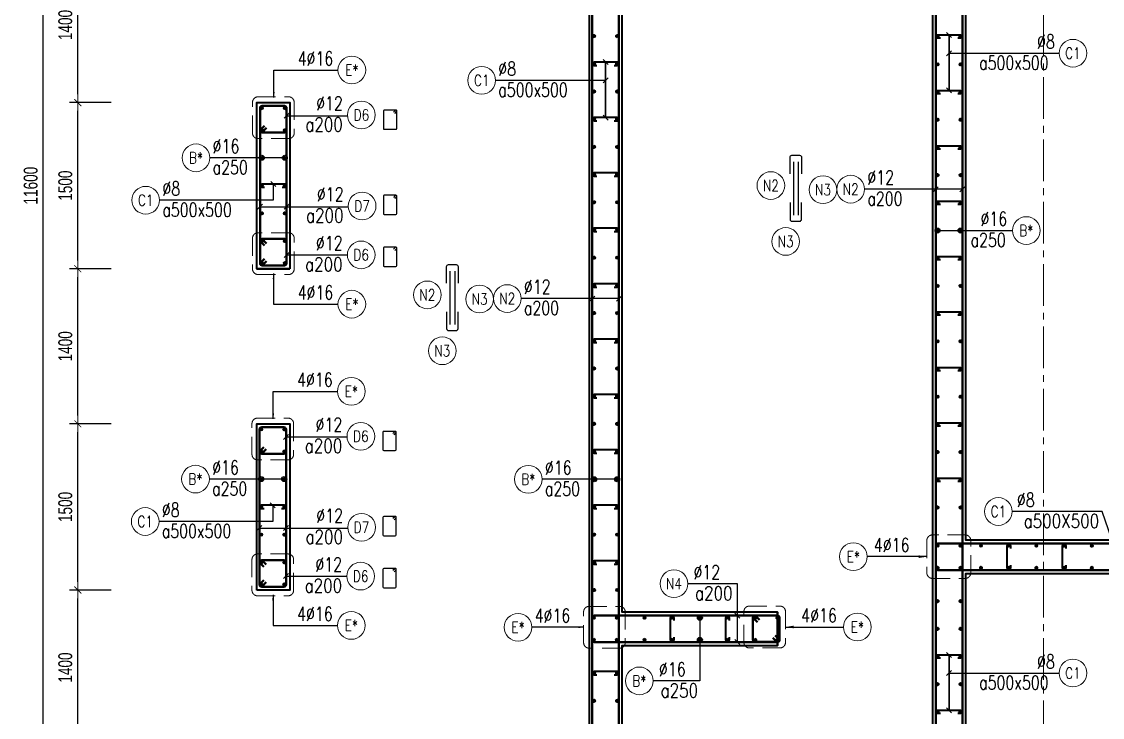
# Model space of a CAD drawing. Header units: millimetres. Extents: x 738475 to 1279438, y -34239 to 156422.
# Drawn here: x 1168451 to 1178206, y 98999 to 105279 of the extents above; entities that cross this region are included whole.
import ezdxf
from ezdxf.enums import TextEntityAlignment as Align

# ---------------------------------------------------------------- set-up
doc = ezdxf.new("R2010")
doc.units = ezdxf.units.MM
doc.header["$MEASUREMENT"] = 0
for name, pattern in [('HIDDEN', [9.525, 6.35, -3.175]), ('HIDDEN2', [4.7625, 3.175, -1.5875]), ('OF_Grid_1$0$CENTER2', [1.125, 0.75, -0.125, 0.125, -0.125])]:
    doc.linetypes.add(name, pattern=pattern)
doc.layers.get('0').update_dxf_attribs({"lineweight": 20})
doc.layers.get('Defpoints').update_dxf_attribs({"color": 151, "lineweight": 9})
doc.layers.add('Hidden', color=9, linetype='HIDDEN')
doc.layers.add('Ligature', color=1, linetype='Continuous')
for name, color, linetype, lineweight in [('KC-LEADER', 153, 'Continuous', 18), ('KC-THEP', 6, 'Continuous', 40), ('NDC_S_DIM', 1, 'Continuous', 15), ('NDC_S_HIDDEN', 8, 'HIDDEN2', 13), ('NDC_S_LEADER', 1, 'Continuous', 15), ('NDC_S_REBAR', 4, 'Continuous', 35), ('NDC_S_STIRRUP', 4, 'Continuous', 40), ('NDC_S_VN TEXT', 7, 'Continuous', 20), ('NDC_S_WALL', 6, 'Continuous', 35), ('OF_Core wall_1.2(B1-19F)$0$NDC_S_WALL', 6, 'Continuous', 35), ('OF_Grid_1$0$NDC_S_AXIS', 5, 'OF_Grid_1$0$CENTER2', 13)]:
    doc.layers.add(name, color=color, linetype=linetype, lineweight=lineweight)
doc.styles.add('NDC_ARIAL', font='arial.ttf', dxfattribs={"width": 0.85})
doc.styles.add('NDC_DIM', font='', dxfattribs={"width": 0.75})
doc.styles.add('NDC_EN TXT', font='romans.shx', dxfattribs={"width": 0.8})
doc.styles.get('NDC_DIM').set_extended_font_data('Dotum')
doc.dimstyles.new('NDC_1-50', dxfattribs={"dimscale": 50, "dimtxt": 2.5, "dimasz": 1, "dimexe": 1.5, "dimexo": 0, "dimgap": 0.8, "dimtad": 1, "dimdec": 0, "dimdsep": 46, "dimtxsty": 'NDC_ARIAL', "dimblk": 'DIMMARK', "dimcen": 49999.938995, "dimdle": 1.5, "dimclrd": 1, "dimclre": 1, "dimclrt": 3, "dimadec": 0, "dimazin": 0, "dimtfac": 1, "dimtdec": 0, "dimtix": 1, "dimtmove": 2, "dimatfit": 3, "dimfxl": 1, "dimarcsym": 0})
doc.dimstyles.new('NDC_dim_30', dxfattribs={"dimscale": 30, "dimtxt": 2.5, "dimasz": 1.5, "dimexe": 1.5, "dimexo": 2.5, "dimgap": 1, "dimtad": 1, "dimdec": 0, "dimzin": 0, "dimdsep": 46, "dimtxsty": 'NDC_DIM', "dimblk": 'DIMMARK', "dimcen": 0.09, "dimdle": 1.2, "dimclrd": 1, "dimclre": 1, "dimclrt": 3, "dimadec": 0, "dimazin": 0, "dimtfac": 1, "dimtdec": 0, "dimtix": 1, "dimtofl": 0, "dimtmove": 0, "dimatfit": 3, "dimfxl": 6, "dimfxlon": 1, "dimtolj": 1, "dimtzin": 0, "dimarcsym": 0})
doc.dimstyles.new('NDC_dim_50', dxfattribs={"dimscale": 50, "dimtxt": 2.5, "dimasz": 1.5, "dimexe": 1.5, "dimexo": 2.5, "dimgap": 1, "dimtad": 1, "dimdec": 0, "dimzin": 0, "dimdsep": 46, "dimtxsty": 'NDC_DIM', "dimblk": 'DIMMARK', "dimcen": 0.09, "dimdle": 1.2, "dimclrd": 1, "dimclre": 1, "dimclrt": 3, "dimadec": 0, "dimazin": 0, "dimtfac": 1, "dimtdec": 0, "dimtix": 1, "dimtofl": 0, "dimtmove": 0, "dimatfit": 3, "dimfxl": 6, "dimfxlon": 1, "dimtolj": 1, "dimtzin": 0, "dimarcsym": 0})

# ---------------------------------------------------------------- blocks, each defined once
blk = doc.blocks.new('THEP')
at = {"layer": 'KC-LEADER', "color": 6}
blk.add_circle((0, 0), 14, dxfattribs=at)
at = {"layer": 'KC-THEP'}
for p, q in [((-14, 0), (14, 0)), ((9.9, 9.9), (-9.9, -9.9)), ((-9.9, 9.9), (9.9, -9.9)), ((0, 14), (0, -14))]:
    blk.add_line(p, q, dxfattribs=at)
blk = doc.blocks.new('DIMMARK')
at = {"layer": 'NDC_S_DIM', "color": 1}
blk.add_line((-1.5, 0), (1, 0), dxfattribs=at)
at = {"layer": 'NDC_S_DIM', "color": 2, "const_width": 0.1}
blk.add_lwpolyline([(-0.42, -0.42), (0.42, 0.42)], dxfattribs=at)
blk = doc.blocks.new('*U9')
blk.add_circle((2.5, 0), 2.5)
at = {"layer": 'NDC_S_VN TEXT', "color": 3, "style": 'NDC_EN TXT', "width": 0.75}
blk.add_attdef('DK2', text='', height=2.5, dxfattribs=at).set_placement((-0.85, 0.85), align=Align.RIGHT)
at = {"layer": 'NDC_S_VN TEXT', "color": 7, "style": 'NDC_EN TXT', "width": 0.8}
blk.add_attdef('SH3', text='', height=2, dxfattribs=at).set_placement((2.5, 0), align=Align.MIDDLE)
blk = doc.blocks.new('*U11')
blk.add_circle((-2.5, 0), 2.5)
at = {"layer": 'NDC_S_VN TEXT', "color": 3, "style": 'NDC_EN TXT', "width": 0.75}
for tag, p in [('DK1', (0.5, 0.85)), ('KC1', (0.5, -2.97))]:
    blk.add_attdef(tag, p, '', height=2.5, dxfattribs=at)
at = {"layer": 'NDC_S_VN TEXT', "color": 7, "style": 'NDC_EN TXT', "width": 0.8}
blk.add_attdef('SH2', text='', height=2, dxfattribs=at).set_placement((-2.5, 0), align=Align.MIDDLE)
blk = doc.blocks.new('*U12')
blk.add_circle((-2.5, 0), 2.5)
at = {"layer": 'NDC_S_VN TEXT', "color": 3, "style": 'NDC_EN TXT', "width": 0.75}
for tag, p in [('DK1', (0.5, 0.85)), ('KC1', (0.5, -2.97))]:
    blk.add_attdef(tag, p, '', height=2.5, dxfattribs=at)
at = {"layer": 'NDC_S_VN TEXT', "color": 7, "style": 'NDC_EN TXT', "width": 0.8}
blk.add_attdef('SH2', text='', height=2, dxfattribs=at).set_placement((-2.5, 0), align=Align.MIDDLE)
blk = doc.blocks.new('*U10')
blk.add_circle((2.5, 0), 2.5)
at = {"layer": 'NDC_S_VN TEXT', "color": 3, "style": 'NDC_EN TXT'}
for tag, width, p in [('DK2', 0.75, (-0.85, 0.85)), ('KC2', 0.8, (-0.85, -2.97))]:
    blk.add_attdef(tag, text='', height=2.5, dxfattribs=dict(at, width=width)).set_placement(p, align=Align.RIGHT)
at = {"layer": 'NDC_S_VN TEXT', "color": 7, "style": 'NDC_EN TXT', "width": 0.8}
blk.add_attdef('SH3', text='', height=2, dxfattribs=at).set_placement((2.5, 0), align=Align.MIDDLE)
blk = doc.blocks.new('A$C7BC65A55')
at = {"layer": 'Ligature'}
for p, q in [((-15.2, 372, 0), (-15.2, 38.5, 0)), ((15.2, 372, 0), (15.2, 38.5, 0))]:
    blk.add_line(p, q, dxfattribs=at)
for points in [[(-36.2, 296.5), (-36.2, 400.9, -0.414214), (-24, 413.1), (24, 413.1, -0.414214), (36.2, 400.9), (36.2, 296.5)], [(-36.2, 116.5), (-36.2, 12.2, 0.414214), (-24, 0), (24, 0, 0.414214), (36.2, 12.2), (36.2, 116.5)]]:
    blk.add_lwpolyline(points, format="xyb", dxfattribs=at)
blk = doc.blocks.new('*U574')
at = {"layer": 'KC-THEP', "rotation": 9.668564436380946}
blk.add_blockref('THEP', (0, 100.3), dxfattribs=at)
at = {"layer": 'KC-THEP', "xscale": -1, "rotation": 170.331435563619}
blk.add_blockref('THEP', (0, -100.3), dxfattribs=at)
blk = doc.blocks.new('*U573')
at = {"layer": 'NDC_S_HIDDEN', "color": 0, "linetype": 'ByBlock', "lineweight": -2, "transparency": 16777216}
for p in [(0, 0), (250, 0), (500, 0), (750, 0), (1000, 0), (1250, 0)]:
    blk.add_blockref('*U574', p, dxfattribs=at)
blk = doc.blocks.new('*U13')
blk.add_circle((-2.5, 0), 2.5)
at = {"layer": 'NDC_S_VN TEXT', "color": 3, "style": 'NDC_EN TXT', "width": 0.75}
blk.add_attdef('DK1', (0.5, 0.85), '', height=2.5, dxfattribs=at)
at = {"layer": 'NDC_S_VN TEXT', "color": 7, "style": 'NDC_EN TXT', "width": 0.8}
blk.add_attdef('SH2', text='', height=2, dxfattribs=at).set_placement((-2.5, 0), align=Align.MIDDLE)
blk = doc.blocks.new('*D602')
at = {"layer": 'Defpoints', "color": 0, "ltscale": 200, "transparency": 16777216}
for p in [(1168645.6, 109598.4), (1170686.7, 109598.4), (1170686.8, 97998.6)]:
    blk.add_point(p, dxfattribs=at)
at = {"layer": 'NDC_S_DIM', "color": 1, "lineweight": -2, "ltscale": 200, "transparency": 16777216}
for p, q in [((1168945.6, 109598.4), (1168570.6, 109598.4)), ((1168645.6, 98073.6), (1168645.6, 109523.4)), ((1168945.6, 97998.6), (1168570.6, 97998.6))]:
    blk.add_line(p, q, dxfattribs=at)
at = {"layer": 'NDC_S_DIM', "color": 1, "lineweight": -2, "ltscale": 200, "transparency": 16777216, "xscale": 75, "yscale": 75, "zscale": 75}
for p, rotation in [((1168645.6, 109598.4), 90), ((1168645.6, 97998.6), 270)]:
    blk.add_blockref('DIMMARK', p, dxfattribs=dict(at, rotation=rotation))
at = {"layer": 'NDC_S_DIM', "color": 3, "ltscale": 200, "transparency": 16777216, "insert": (1168533, 103798.5), "char_height": 125, "attachment_point": 5, "rotation": 90, "style": 'NDC_DIM'}
blk.add_mtext('\\A1;11600', dxfattribs=at)
blk = doc.blocks.new('*D584')
at = {"layer": 'Defpoints', "color": 0, "ltscale": 200, "transparency": 16777216}
for p in [(1168958.2, 100148.4), (1170628.9, 100148.4), (1170872.8, 98748.4)]:
    blk.add_point(p, dxfattribs=at)
at = {"layer": 'NDC_S_DIM', "color": 1, "lineweight": -2, "ltscale": 200, "transparency": 16777216}
for p, q in [((1169258.2, 100148.4), (1168883.2, 100148.4)), ((1168958.2, 98823.4), (1168958.2, 100073.4)), ((1169258.2, 98748.4), (1168883.2, 98748.4))]:
    blk.add_line(p, q, dxfattribs=at)
at = {"layer": 'NDC_S_DIM', "color": 1, "lineweight": -2, "ltscale": 200, "transparency": 16777216, "xscale": 75, "yscale": 75, "zscale": 75}
for p, rotation in [((1168958.2, 100148.4), 90), ((1168958.2, 98748.4), 270)]:
    blk.add_blockref('DIMMARK', p, dxfattribs=dict(at, rotation=rotation))
at = {"layer": 'NDC_S_DIM', "color": 3, "ltscale": 200, "transparency": 16777216, "insert": (1168845.6, 99448.4), "char_height": 125, "attachment_point": 5, "rotation": 90, "style": 'NDC_DIM'}
blk.add_mtext('\\A1;1400', dxfattribs=at)
blk = doc.blocks.new('*D585')
at = {"layer": 'Defpoints', "color": 0, "ltscale": 200, "transparency": 16777216}
for p in [(1168958.2, 101648.4), (1170722.8, 101648.4), (1170628.9, 100148.4)]:
    blk.add_point(p, dxfattribs=at)
at = {"layer": 'NDC_S_DIM', "color": 1, "lineweight": -2, "ltscale": 200, "transparency": 16777216}
for p, q in [((1169258.2, 101648.4), (1168883.2, 101648.4)), ((1168958.2, 100223.4), (1168958.2, 101573.4)), ((1169258.2, 100148.4), (1168883.2, 100148.4))]:
    blk.add_line(p, q, dxfattribs=at)
at = {"layer": 'NDC_S_DIM', "color": 1, "lineweight": -2, "ltscale": 200, "transparency": 16777216, "xscale": 75, "yscale": 75, "zscale": 75}
for p, rotation in [((1168958.2, 101648.4), 90), ((1168958.2, 100148.4), 270)]:
    blk.add_blockref('DIMMARK', p, dxfattribs=dict(at, rotation=rotation))
at = {"layer": 'NDC_S_DIM', "color": 3, "ltscale": 200, "transparency": 16777216, "insert": (1168845.6, 100898.4), "char_height": 125, "attachment_point": 5, "rotation": 90, "style": 'NDC_DIM'}
blk.add_mtext('\\A1;1500', dxfattribs=at)
blk = doc.blocks.new('*D586')
at = {"layer": 'Defpoints', "color": 0, "ltscale": 200, "transparency": 16777216}
for p in [(1168958.2, 103048.4), (1170722.8, 103048.4), (1170722.8, 101648.4)]:
    blk.add_point(p, dxfattribs=at)
at = {"layer": 'NDC_S_DIM', "color": 1, "lineweight": -2, "ltscale": 200, "transparency": 16777216}
for p, q in [((1169258.2, 103048.4), (1168883.2, 103048.4)), ((1168958.2, 101723.4), (1168958.2, 102973.4)), ((1169258.2, 101648.4), (1168883.2, 101648.4))]:
    blk.add_line(p, q, dxfattribs=at)
at = {"layer": 'NDC_S_DIM', "color": 1, "lineweight": -2, "ltscale": 200, "transparency": 16777216, "xscale": 75, "yscale": 75, "zscale": 75}
for p, rotation in [((1168958.2, 103048.4), 90), ((1168958.2, 101648.4), 270)]:
    blk.add_blockref('DIMMARK', p, dxfattribs=dict(at, rotation=rotation))
at = {"layer": 'NDC_S_DIM', "color": 3, "ltscale": 200, "transparency": 16777216, "insert": (1168845.6, 102348.4), "char_height": 125, "attachment_point": 5, "rotation": 90, "style": 'NDC_DIM'}
blk.add_mtext('\\A1;1400', dxfattribs=at)
blk = doc.blocks.new('*D587')
at = {"layer": 'Defpoints', "color": 0, "ltscale": 200, "transparency": 16777216}
for p in [(1168958.2, 104548.4), (1170722.8, 104548.4), (1170722.8, 103048.4)]:
    blk.add_point(p, dxfattribs=at)
at = {"layer": 'NDC_S_DIM', "color": 1, "lineweight": -2, "ltscale": 200, "transparency": 16777216}
for p, q in [((1169258.2, 104548.4), (1168883.2, 104548.4)), ((1168958.2, 103123.4), (1168958.2, 104473.4)), ((1169258.2, 103048.4), (1168883.2, 103048.4))]:
    blk.add_line(p, q, dxfattribs=at)
at = {"layer": 'NDC_S_DIM', "color": 1, "lineweight": -2, "ltscale": 200, "transparency": 16777216, "xscale": 75, "yscale": 75, "zscale": 75}
for p, rotation in [((1168958.2, 104548.4), 90), ((1168958.2, 103048.4), 270)]:
    blk.add_blockref('DIMMARK', p, dxfattribs=dict(at, rotation=rotation))
at = {"layer": 'NDC_S_DIM', "color": 3, "ltscale": 200, "transparency": 16777216, "insert": (1168845.6, 103798.4), "char_height": 125, "attachment_point": 5, "rotation": 90, "style": 'NDC_DIM'}
blk.add_mtext('\\A1;1500', dxfattribs=at)
blk = doc.blocks.new('*D588')
at = {"layer": 'Defpoints', "color": 0, "ltscale": 200, "transparency": 16777216}
for p in [(1168958.2, 105948.4), (1170722.8, 105948.4), (1170722.8, 104548.4)]:
    blk.add_point(p, dxfattribs=at)
at = {"layer": 'NDC_S_DIM', "color": 1, "lineweight": -2, "ltscale": 200, "transparency": 16777216}
for p, q in [((1169258.2, 105948.4), (1168883.2, 105948.4)), ((1168958.2, 104623.4), (1168958.2, 105873.4)), ((1169258.2, 104548.4), (1168883.2, 104548.4))]:
    blk.add_line(p, q, dxfattribs=at)
at = {"layer": 'NDC_S_DIM', "color": 1, "lineweight": -2, "ltscale": 200, "transparency": 16777216, "xscale": 75, "yscale": 75, "zscale": 75}
for p, rotation in [((1168958.2, 105948.4), 90), ((1168958.2, 104548.4), 270)]:
    blk.add_blockref('DIMMARK', p, dxfattribs=dict(at, rotation=rotation))
at = {"layer": 'NDC_S_DIM', "color": 3, "ltscale": 200, "transparency": 16777216, "insert": (1168845.6, 105248.4), "char_height": 125, "attachment_point": 5, "rotation": 90, "style": 'NDC_DIM'}
blk.add_mtext('\\A1;1400', dxfattribs=at)

msp = doc.modelspace()

# ---------------------------------------------------------------- linework, layer by layer
for centre in [(1175213.675, 103799.653), (1175684.644, 103761.493), (1175348.123, 103294.65), (1172113.675, 102812.716), (1172584.644, 102774.556), (1172248.123, 102307.713)]:
    msp.add_circle(centre, 125)
at = {"layer": 'Ligature'}
for points in [[(1171818.807, 104450.572), (1171834.773, 104466.538, 0.66817864), (1171829, 104480.476), (1171724.371, 104480.476, 0.41421356), (1171716.206, 104472.311), (1171716.206, 104315.203, 0.41421356), (1171724.371, 104307.039), (1171829, 104307.039, 0.41421356), (1171837.165, 104315.203), (1171837.165, 104472.311, 0.66817864), (1171823.226, 104478.084), (1171807.26, 104462.118)], [(1171818.779, 103681.423), (1171834.745, 103697.389, 0.66817864), (1171828.972, 103711.327), (1171724.343, 103711.327, 0.41421356), (1171716.178, 103703.162), (1171716.178, 103546.055, 0.41421356), (1171724.343, 103537.89), (1171828.972, 103537.89, 0.41421356), (1171837.136, 103546.055), (1171837.136, 103703.162, 0.66817864), (1171823.198, 103708.936), (1171807.232, 103692.97)], [(1171818.779, 103212.847), (1171834.745, 103228.813, 0.66817864), (1171828.972, 103242.751), (1171724.343, 103242.751, 0.41421356), (1171716.178, 103234.586), (1171716.178, 103077.479, 0.41421356), (1171724.343, 103069.314), (1171828.972, 103069.314, 0.41421356), (1171837.136, 103077.479), (1171837.136, 103234.586, 0.66817864), (1171823.198, 103240.36), (1171807.232, 103224.394)], [(1171813.948, 101550.572), (1171829.914, 101566.538, 0.66817864), (1171824.141, 101580.476), (1171719.512, 101580.476, 0.41421356), (1171711.347, 101572.311), (1171711.347, 101415.203, 0.41421356), (1171719.512, 101407.039), (1171824.141, 101407.039, 0.41421356), (1171832.306, 101415.203), (1171832.306, 101572.311, 0.66817864), (1171818.367, 101578.084), (1171802.401, 101562.119)], [(1171813.92, 100781.423), (1171829.886, 100797.389, 0.66817864), (1171824.113, 100811.327), (1171719.484, 100811.327, 0.41421356), (1171711.319, 100803.162), (1171711.319, 100646.055, 0.41421356), (1171719.484, 100637.89), (1171824.113, 100637.89, 0.41421356), (1171832.277, 100646.055), (1171832.277, 100803.162, 0.66817864), (1171818.339, 100808.936), (1171802.373, 100792.97)], [(1171813.92, 100312.847), (1171829.886, 100328.813, 0.66817864), (1171824.113, 100342.751), (1171719.484, 100342.751, 0.41421356), (1171711.319, 100334.586), (1171711.319, 100177.479, 0.41421356), (1171719.484, 100169.314), (1171824.113, 100169.314, 0.41421356), (1171832.277, 100177.479), (1171832.277, 100334.586, 0.66817864), (1171818.339, 100340.36), (1171802.373, 100324.394)]]:
    msp.add_lwpolyline(points, format="xyb", dxfattribs=at)
at = {"layer": 'NDC_S_HIDDEN', "ltscale": 50}
for points in [[(1170585.138, 104600.423), (1170860.981, 104600.423, -0.41421356), (1170910.981, 104550.423), (1170910.981, 104272.873, -0.41421356), (1170860.981, 104222.873), (1170585.138, 104222.873, -0.41421356), (1170535.138, 104272.873), (1170535.138, 104550.423, -0.41421356)], [(1170585.138, 102996.304), (1170860.981, 102996.304, 0.41421356), (1170910.981, 103046.304), (1170910.981, 103323.853, 0.41421356), (1170860.981, 103373.853), (1170585.138, 103373.853, 0.41421356), (1170535.138, 103323.853), (1170535.138, 103046.304, 0.41421356)], [(1170580.279, 101700.423), (1170856.122, 101700.423, -0.41421356), (1170906.122, 101650.423), (1170906.122, 101372.873, -0.41421356), (1170856.122, 101322.873), (1170580.279, 101322.873, -0.41421356), (1170530.279, 101372.873), (1170530.279, 101650.423, -0.41421356)], [(1176968.075, 100646.059), (1176671.96, 100646.059, 0.41421356), (1176621.96, 100596.059), (1176621.96, 100303.161, 0.41421356), (1176671.96, 100253.161), (1176968.075, 100253.161, 0.41421356), (1177018.075, 100303.161), (1177018.075, 100596.059, 0.41421356)], [(1170580.279, 100096.304), (1170856.122, 100096.304, 0.41421356), (1170906.122, 100146.304), (1170906.122, 100423.853, 0.41421356), (1170856.122, 100473.853), (1170580.279, 100473.853, 0.41421356), (1170530.279, 100423.853), (1170530.279, 100146.304, 0.41421356)], [(1173573.534, 100001.288), (1173849.377, 100001.288, -0.41421356), (1173899.377, 99951.288), (1173899.377, 99673.739, -0.41421356), (1173849.377, 99623.739), (1173573.534, 99623.739, -0.41421356), (1173523.534, 99673.739), (1173523.534, 99951.288, -0.41421356)], [(1175020.022, 100003.502), (1175295.865, 100003.502, -0.41421356), (1175345.865, 99953.502), (1175345.865, 99675.952, -0.41421356), (1175295.865, 99625.952), (1175020.022, 99625.952, -0.41421356), (1174970.022, 99675.952), (1174970.022, 99953.502, -0.41421356)]]:
    msp.add_lwpolyline(points, format="xyb", close=True, dxfattribs=at)
at = {"layer": 'NDC_S_REBAR'}
for points in [[(1176743.463, 105128.445), (1176718.463, 105128.445, -1), (1176718.463, 105158.445), (1176925.487, 105158.445, -1), (1176925.487, 105128.445), (1176900.487, 105128.445)], [(1173800.487, 104883.363), (1173825.487, 104883.363, 1), (1173825.487, 104913.363), (1173618.463, 104913.363, 1), (1173618.463, 104883.363), (1173643.463, 104883.363)], [(1176743.463, 104628.445), (1176718.463, 104628.445, -1), (1176718.463, 104658.445), (1176925.487, 104658.445, -1), (1176925.487, 104628.445), (1176900.487, 104628.445)], [(1173800.487, 104383.363), (1173825.487, 104383.363, 1), (1173825.487, 104413.363), (1173618.463, 104413.363, 1), (1173618.463, 104383.363), (1173643.463, 104383.363)], [(1176743.463, 104128.445), (1176718.463, 104128.445, -1), (1176718.463, 104158.445), (1176925.487, 104158.445, -1), (1176925.487, 104128.445), (1176900.487, 104128.445)], [(1173800.487, 103883.363), (1173825.487, 103883.363, 1), (1173825.487, 103913.363), (1173618.463, 103913.363, 1), (1173618.463, 103883.363), (1173643.463, 103883.363)], [(1170801.286, 103783.363), (1170826.286, 103783.363, 1), (1170826.286, 103813.363), (1170619.262, 103813.363, 1), (1170619.262, 103783.363), (1170644.262, 103783.363)], [(1176743.463, 103628.445), (1176718.463, 103628.445, -1), (1176718.463, 103658.445), (1176925.487, 103658.445, -1), (1176925.487, 103628.445), (1176900.487, 103628.445)], [(1173800.487, 103383.363), (1173825.487, 103383.363, 1), (1173825.487, 103413.363), (1173618.463, 103413.363, 1), (1173618.463, 103383.363), (1173643.463, 103383.363)], [(1176743.463, 103128.445), (1176718.463, 103128.445, -1), (1176718.463, 103158.445), (1176925.487, 103158.445, -1), (1176925.487, 103128.445), (1176900.487, 103128.445)], [(1173800.487, 102883.363), (1173825.487, 102883.363, 1), (1173825.487, 102913.363), (1173618.463, 102913.363, 1), (1173618.463, 102883.363), (1173643.463, 102883.363)], [(1176743.463, 102628.445), (1176718.463, 102628.445, -1), (1176718.463, 102658.445), (1176925.487, 102658.445, -1), (1176925.487, 102628.445), (1176900.487, 102628.445)], [(1173800.487, 102383.363), (1173825.487, 102383.363, 1), (1173825.487, 102413.363), (1173618.463, 102413.363, 1), (1173618.463, 102383.363), (1173643.463, 102383.363)], [(1176743.463, 102128.445), (1176718.463, 102128.445, -1), (1176718.463, 102158.445), (1176925.487, 102158.445, -1), (1176925.487, 102128.445), (1176900.487, 102128.445)], [(1173800.487, 101883.363), (1173825.487, 101883.363, 1), (1173825.487, 101913.363), (1173618.463, 101913.363, 1), (1173618.463, 101883.363), (1173643.463, 101883.363)], [(1176743.463, 101628.445), (1176718.463, 101628.445, -1), (1176718.463, 101658.445), (1176925.487, 101658.445, -1), (1176925.487, 101628.445), (1176900.487, 101628.445)], [(1173800.487, 101383.363), (1173825.487, 101383.363, 1), (1173825.487, 101413.363), (1173618.463, 101413.363, 1), (1173618.463, 101383.363), (1173643.463, 101383.363)], [(1176743.463, 101128.445), (1176718.463, 101128.445, -1), (1176718.463, 101158.445), (1176925.487, 101158.445, -1), (1176925.487, 101128.445), (1176900.487, 101128.445)], [(1170796.428, 100883.363), (1170821.428, 100883.363, 1), (1170821.428, 100913.363), (1170614.403, 100913.363, 1), (1170614.403, 100883.363), (1170639.403, 100883.363)], [(1173800.487, 100883.363), (1173825.487, 100883.363, 1), (1173825.487, 100913.363), (1173618.463, 100913.363, 1), (1173618.463, 100883.363), (1173643.463, 100883.363)], [(1177375.386, 100373.363), (1177375.386, 100348.363, -1), (1177345.386, 100348.363), (1177345.386, 100548.363, -1), (1177375.386, 100548.363), (1177375.386, 100523.363)], [(1177875.386, 100373.363), (1177875.386, 100348.363, -1), (1177845.386, 100348.363), (1177845.386, 100548.363, -1), (1177875.386, 100548.363), (1177875.386, 100523.363)], [(1173800.487, 100383.363), (1173825.487, 100383.363, 1), (1173825.487, 100413.363), (1173618.463, 100413.363, 1), (1173618.463, 100383.363), (1173643.463, 100383.363)], [(1174337.996, 99723.669), (1174337.996, 99698.669, -1), (1174307.996, 99698.669), (1174307.996, 99898.669, -1), (1174337.996, 99898.669), (1174337.996, 99873.669)], [(1174837.996, 99723.669), (1174837.996, 99698.669, -1), (1174807.996, 99698.669), (1174807.996, 99898.669, -1), (1174837.996, 99898.669), (1174837.996, 99873.669)], [(1176743.463, 99533.363), (1176718.463, 99533.363, -1), (1176718.463, 99563.363), (1176925.487, 99563.363, -1), (1176925.487, 99533.363), (1176900.487, 99533.363)], [(1173800.487, 99383.363), (1173825.487, 99383.363, 1), (1173825.487, 99413.363), (1173618.463, 99413.363, 1), (1173618.463, 99383.363), (1173643.463, 99383.363)], [(1176743.463, 99033.363), (1176718.463, 99033.363, -1), (1176718.463, 99063.363), (1176925.487, 99063.363, -1), (1176925.487, 99033.363), (1176900.487, 99033.363)]]:
    msp.add_lwpolyline(points, format="xyb", dxfattribs=at)
at = {"layer": 'NDC_S_STIRRUP'}
for points in [[(1173641.975, 97688.363), (1173601.975, 97648.363, 0.41421356), (1173621.975, 97628.363), (1173821.975, 97628.363, 0.41421356), (1173841.975, 97648.363), (1173841.975, 109948.363, 0.41421356), (1173821.975, 109968.363), (1173621.975, 109968.363, 0.41421356), (1173601.975, 109948.363), (1173601.975, 97648.363, 0.41421356), (1173621.975, 97628.363), (1173661.975, 97668.363)], [(1176901.975, 97688.363), (1176941.975, 97648.363, -0.41421356), (1176921.975, 97628.363), (1176721.975, 97628.363, -0.41421356), (1176701.975, 97648.363), (1176701.975, 109948.363, -0.41421356), (1176721.975, 109968.363), (1176921.975, 109968.363, -0.41421356), (1176941.975, 109948.363), (1176941.975, 97648.363, -0.41421356), (1176921.975, 97628.363), (1176881.975, 97668.363)], [(1170642.774, 103138.363), (1170602.774, 103098.363, 0.41421356), (1170622.774, 103078.363), (1170822.774, 103078.363, 0.41421356), (1170842.774, 103098.363), (1170842.774, 104498.363, 0.41421356), (1170822.774, 104518.363), (1170622.774, 104518.363, 0.41421356), (1170602.774, 104498.363), (1170602.774, 103098.363, 0.41421356), (1170622.774, 103078.363), (1170662.774, 103118.363)], [(1170642.774, 104338.9), (1170602.774, 104298.9, 0.41421356), (1170622.774, 104278.9), (1170822.774, 104278.9, 0.41421356), (1170842.774, 104298.9), (1170842.774, 104498.363, 0.41421356), (1170822.774, 104518.363), (1170622.774, 104518.363, 0.41421356), (1170602.774, 104498.363), (1170602.774, 104298.9, 0.41421356), (1170622.774, 104278.9), (1170662.774, 104318.9)], [(1170642.774, 103257.826), (1170602.774, 103297.826, -0.41421356), (1170622.774, 103317.826), (1170822.774, 103317.826, -0.41421356), (1170842.774, 103297.826), (1170842.774, 103098.363, -0.41421356), (1170822.774, 103078.363), (1170622.774, 103078.363, -0.41421356), (1170602.774, 103098.363), (1170602.774, 103297.826, -0.41421356), (1170622.774, 103317.826), (1170662.774, 103277.826)], [(1170637.915, 100238.363), (1170597.915, 100198.363, 0.41421356), (1170617.915, 100178.363), (1170817.915, 100178.363, 0.41421356), (1170837.915, 100198.363), (1170837.915, 101598.363, 0.41421356), (1170817.915, 101618.363), (1170617.915, 101618.363, 0.41421356), (1170597.915, 101598.363), (1170597.915, 100198.363, 0.41421356), (1170617.915, 100178.363), (1170657.915, 100218.363)], [(1170637.915, 101438.9), (1170597.915, 101398.9, 0.41421356), (1170617.915, 101378.9), (1170817.915, 101378.9, 0.41421356), (1170837.915, 101398.9), (1170837.915, 101598.363, 0.41421356), (1170817.915, 101618.363), (1170617.915, 101618.363, 0.41421356), (1170597.915, 101598.363), (1170597.915, 101398.9, 0.41421356), (1170617.915, 101378.9), (1170657.915, 101418.9)], [(1180182.774, 100368.363), (1180222.774, 100328.363, 0.41421356), (1180242.774, 100348.363), (1180242.774, 100548.363, 0.41421356), (1180222.774, 100568.363), (1176721.975, 100568.363, 0.41421356), (1176701.975, 100548.363), (1176701.975, 100348.363, 0.41435759), (1176721.975, 100328.363), (1180222.774, 100328.363, 0.41421356), (1180242.774, 100348.363), (1180202.774, 100388.363)], [(1170637.915, 100357.826), (1170597.915, 100397.826, -0.41421356), (1170617.915, 100417.826), (1170817.915, 100417.826, -0.41421356), (1170837.915, 100397.826), (1170837.915, 100198.363, -0.41421356), (1170817.915, 100178.363), (1170617.915, 100178.363, -0.41421356), (1170597.915, 100198.363), (1170597.915, 100397.826, -0.41421356), (1170617.915, 100417.826), (1170657.915, 100377.826)], [(1175231.975, 99718.363), (1175271.975, 99678.363, 0.41421356), (1175291.975, 99698.363), (1175291.975, 99898.363, 0.41421356), (1175271.975, 99918.363), (1173621.975, 99918.363, 0.41421356), (1173601.975, 99898.363), (1173601.975, 99698.363, 0.41435759), (1173621.975, 99678.363), (1175271.975, 99678.363, 0.41421356), (1175291.975, 99698.363), (1175251.975, 99738.363)], [(1175091.975, 99858.363), (1175051.975, 99898.363, -0.41421356), (1175071.975, 99918.363), (1175271.975, 99918.363, -0.41421356), (1175291.975, 99898.363), (1175291.975, 99700.577, -0.41421356), (1175271.975, 99680.577), (1175071.975, 99680.577, -0.41421356), (1175051.975, 99700.577), (1175051.975, 99898.363, -0.41421356), (1175071.975, 99918.363), (1175111.975, 99878.363)]]:
    msp.add_lwpolyline(points, format="xyb", dxfattribs=at)
at = {"layer": 'NDC_S_WALL'}
msp.add_line((1170572.774, 103048.363), (1170872.774, 103048.363), dxfattribs=at)
for points in [[(1179772.774, 100598.363), (1176972.774, 100598.363), (1176972.774, 100598.363), (1176972.774, 109998.363)], [(1173572.774, 109498.363), (1173572.774, 98098.363)], [(1173872.774, 98098.363), (1173872.774, 99648.363), (1173872.774, 99648.363), (1175272.774, 99648.363), (1175272.774, 99948.363), (1173872.774, 99948.363), (1173872.774, 99948.363), (1173872.774, 106998.363), (1173872.774, 106998.363), (1176672.774, 106998.363), (1176672.774, 97598.363)], [(1170872.774, 103048.363), (1170572.774, 103048.363), (1170572.774, 104548.363), (1170572.774, 104548.363), (1170872.774, 104548.363), (1170872.774, 103048.363)], [(1170572.774, 100148.363), (1170572.774, 101648.363), (1170872.774, 101648.363), (1170872.774, 100148.363), (1170572.774, 100148.363)], [(1176972.774, 98098.363), (1176972.774, 100298.363), (1176972.774, 100298.363), (1179772.774, 100298.363), (1179772.774, 100298.363), (1179772.774, 98098.363)], [(1175272.774, 99948.363), (1175272.774, 99648.363)]]:
    msp.add_lwpolyline(points, dxfattribs=at)
at = {"layer": 'OF_Core wall_1.2(B1-19F)$0$NDC_S_WALL', "ltscale": 200}
msp.add_lwpolyline([(1175272.774, 99948.363), (1175272.774, 99648.363)], dxfattribs=at)
at = {"layer": 'OF_Grid_1$0$NDC_S_AXIS', "ltscale": 500}
msp.add_line((1177673.574, 95963.993), (1177673.574, 111660.108), dxfattribs=at)

# ---------------------------------------------------------------- block references
at = {"layer": 'Hidden', "xscale": 1.44, "yscale": 1.44, "zscale": 1.44}
for p in [(1175438.755, 103477.372, 0.03), (1172338.755, 102490.435, 0.03)]:
    msp.add_blockref('A$C7BC65A55', p, dxfattribs=at)
at = {"layer": 'KC-THEP'}
for p, rotation in [((1173618.463, 105148.363), 189.6685644363809), ((1176925.487, 105143.445), 9.66856443638095), ((1173618.463, 104898.363), 189.6685644363809), ((1176925.487, 104893.445), 9.66856443638095), ((1173618.463, 104648.363), 189.6685644363809), ((1176925.487, 104643.445), 9.66856443638095), ((1170619.262, 104498.363), 189.6685644363809), ((1173618.463, 104398.363), 189.6685644363809), ((1176925.487, 104393.445), 9.66856443638095), ((1170826.286, 104298.363), 9.668564436380926), ((1173618.463, 104148.363), 189.6685644363809), ((1176925.487, 104143.445), 9.66856443638095), ((1170619.262, 104048.363), 189.6685644363809), ((1173618.463, 103898.363), 189.6685644363809), ((1176925.487, 103893.445), 9.66856443638095), ((1170619.262, 103798.363), 189.6685644363809), ((1173618.463, 103648.363), 189.6685644363809), ((1176925.487, 103643.445), 9.66856443638095), ((1170619.262, 103548.363), 189.6685644363809), ((1173618.463, 103398.363), 189.6685644363809), ((1176925.487, 103393.445), 9.66856443638095), ((1170619.262, 103298.363), 189.6685644363809), ((1170826.286, 103098.363), 9.668564436380946), ((1173618.463, 103148.363), 189.6685644363809), ((1176925.487, 103143.445), 9.66856443638095), ((1173618.463, 102898.363), 189.6685644363809), ((1176925.487, 102893.445), 9.66856443638095), ((1173618.463, 102648.363), 189.6685644363809), ((1176925.487, 102643.445), 9.66856443638095), ((1173618.463, 102398.363), 189.6685644363809), ((1176925.487, 102393.445), 9.66856443638095), ((1173618.463, 102148.363), 189.6685644363809), ((1176925.487, 102143.445), 9.66856443638095), ((1173618.463, 101898.363), 189.6685644363809), ((1176925.487, 101893.445), 9.66856443638095), ((1173618.463, 101648.363), 189.6685644363809), ((1176925.487, 101643.445), 9.66856443638095), ((1170614.403, 101598.363), 189.6685644363809), ((1170821.428, 101398.363), 9.668564436380926), ((1173618.463, 101398.363), 189.6685644363809), ((1176925.487, 101393.445), 9.66856443638095), ((1170614.403, 101148.363), 189.6685644363809), ((1173618.463, 101148.363), 189.6685644363809), ((1176925.487, 101143.445), 9.66856443638095), ((1170614.403, 100898.363), 189.6685644363809), ((1173618.463, 100898.363), 189.6685644363809), ((1176925.487, 100893.445), 9.66856443638095), ((1170614.403, 100648.363), 189.6685644363809), ((1173618.463, 100648.363), 189.6685644363809), ((1176718.463, 100548.363), 189.6685644363809), ((1177110.386, 100548.363), 189.6685644363809), ((1177360.386, 100548.363), 189.6685644363809), ((1177610.386, 100548.363), 189.6685644363809), ((1177860.386, 100548.363), 189.6685644363809), ((1178110.386, 100548.363), 189.6685644363809), ((1170614.403, 100398.363), 189.6685644363809), ((1173618.463, 100398.363), 189.6685644363809), ((1176925.487, 100348.363), 9.66856443638095), ((1170821.428, 100198.363), 9.668564436380946), ((1173618.463, 100148.363), 189.6685644363809), ((1176718.463, 100048.363), 189.6685644363809), ((1175271.975, 99898.363), 9.668564436380946), ((1176718.463, 99798.363), 189.6685644363809), ((1173615.971, 99698.058), 189.6685644363809), ((1176718.463, 99548.363), 189.6685644363809), ((1173618.463, 99398.363), 189.6685644363809), ((1176718.463, 99298.363), 189.6685644363809), ((1173618.463, 99148.363), 189.6685644363809), ((1176718.463, 99048.363), 189.6685644363809)]:
    msp.add_blockref('THEP', p, dxfattribs=dict(at, rotation=rotation))
at = {"layer": 'KC-THEP', "xscale": -1}
for p, rotation in [((1173825.487, 105148.363), 170.331435563619), ((1176718.463, 105143.445), 350.3314355636191), ((1173825.487, 104898.363), 170.331435563619), ((1176718.463, 104893.445), 350.3314355636191), ((1173825.487, 104648.363), 170.331435563619), ((1176718.463, 104643.445), 350.3314355636191), ((1170826.286, 104498.363), 170.331435563619), ((1173825.487, 104398.363), 170.331435563619), ((1176718.463, 104393.445), 350.3314355636191), ((1170619.262, 104298.363), 350.3314355636191), ((1173825.487, 104148.363), 170.331435563619), ((1176718.463, 104143.445), 350.3314355636191), ((1170826.286, 104048.363), 170.331435563619), ((1173825.487, 103898.363), 170.331435563619), ((1176718.463, 103893.445), 350.3314355636191), ((1170826.286, 103798.363), 170.331435563619), ((1173825.487, 103648.363), 170.331435563619), ((1176718.463, 103643.445), 350.3314355636191), ((1170826.286, 103548.363), 170.331435563619), ((1173825.487, 103398.363), 170.331435563619), ((1176718.463, 103393.445), 350.3314355636191), ((1170826.286, 103298.363), 170.331435563619), ((1170619.262, 103098.363), 350.3314355636191), ((1173825.487, 103148.363), 170.331435563619), ((1176718.463, 103143.445), 350.3314355636191), ((1173825.487, 102898.363), 170.331435563619), ((1176718.463, 102893.445), 350.3314355636191), ((1173825.487, 102648.363), 170.331435563619), ((1176718.463, 102643.445), 350.3314355636191), ((1173825.487, 102398.363), 170.331435563619), ((1176718.463, 102393.445), 350.3314355636191), ((1173825.487, 102148.363), 170.331435563619), ((1176718.463, 102143.445), 350.3314355636191), ((1173825.487, 101898.363), 170.331435563619), ((1176718.463, 101893.445), 350.3314355636191), ((1173825.487, 101648.363), 170.331435563619), ((1176718.463, 101643.445), 350.3314355636191), ((1170821.428, 101598.363), 170.331435563619), ((1170614.403, 101398.363), 350.3314355636191), ((1173825.487, 101398.363), 170.331435563619), ((1176718.463, 101393.445), 350.3314355636191), ((1170821.428, 101148.363), 170.331435563619), ((1173825.487, 101148.363), 170.331435563619), ((1176718.463, 101143.445), 350.3314355636191), ((1170821.428, 100898.363), 170.331435563619), ((1173825.487, 100898.363), 170.331435563619), ((1176718.463, 100893.445), 350.3314355636191), ((1170821.428, 100648.363), 170.331435563619), ((1173825.487, 100648.363), 170.331435563619), ((1176925.487, 100548.363), 170.331435563619), ((1170821.428, 100398.363), 170.331435563619), ((1173825.487, 100398.363), 170.331435563619), ((1176718.463, 100348.363), 350.3314355636191), ((1177110.386, 100348.363), 350.3314355636191), ((1177360.386, 100348.363), 350.3314355636191), ((1177610.386, 100348.363), 350.3314355636191), ((1177860.386, 100348.363), 350.3314355636191), ((1178110.386, 100348.363), 350.3314355636191), ((1170614.403, 100198.363), 350.3314355636191), ((1173825.487, 100148.363), 170.331435563619), ((1176925.487, 100048.363), 170.331435563619), ((1173615.971, 99898.669), 350.3314355636191), ((1176925.487, 99798.363), 170.331435563619), ((1175271.975, 99697.752), 170.331435563619), ((1176925.487, 99548.363), 170.331435563619), ((1173825.487, 99398.363), 170.331435563619), ((1176925.487, 99298.363), 170.331435563619), ((1173825.487, 99148.363), 170.331435563619), ((1176925.487, 99048.363), 170.331435563619)]:
    msp.add_blockref('THEP', p, dxfattribs=dict(at, rotation=rotation))
at = {"layer": 'NDC_S_HIDDEN'}
msp.add_blockref('*U573', (1173822.996, 99798.363), dxfattribs=at)
at = {"layer": 'NDC_S_VN TEXT'}
ref = msp.add_blockref('*U12', (1177815.288, 104994.083), dxfattribs=dict(at, xscale=-50, yscale=50, zscale=50))
ref.add_attrib('SH2', 'C1', dxfattribs={"color": 7, "height": 100, "style": 'NDC_EN TXT', "width": 0.8}).set_placement((1177940.288, 104994.083), align=Align.MIDDLE)
ref.add_attrib('DK1', '%%c8', (1177616.181, 105036.358), dxfattribs={"color": 3, "height": 125, "style": 'NDC_EN TXT', "width": 0.75})
ref.add_attrib('KC1', 'a500x500', (1177093.859, 104845.456), dxfattribs={"color": 3, "height": 125, "style": 'NDC_EN TXT', "width": 0.75})
at = {"layer": 'NDC_S_VN TEXT', "xscale": 50, "yscale": 50, "zscale": 50}
for name, p, values in [('*U9', (1171306.626, 104841.904), {'SH3': 'E*', 'DK2': '4%%C16'}), ('*U12', (1172728.662, 104749.001), {'SH2': 'C1', 'DK1': '%%c8', 'KC1': 'a500x500'}), ('*U10', (1171392.955, 104436.222), {'SH3': 'D6', 'DK2': '%%c12', 'KC2': 'a200'}), ('*U11', (1170150.316, 104049.603), {'SH2': 'B*', 'DK1': '%%C16', 'KC1': 'a250'}), ('*U11', (1176059.587, 103766.661), {'SH2': 'N2', 'DK1': '%%C12', 'KC1': 'a200'}), ('*U11', (1169696.33, 103667.089), {'SH2': 'C1', 'DK1': '%%c8', 'KC1': 'a500x500'}), ('*U10', (1171399.45, 103614.506), {'SH3': 'D7', 'DK2': '%%c12', 'KC2': 'a200'}), ('*U10', (1171391.011, 103173.848), {'SH3': 'D6', 'DK2': '%%c12', 'KC2': 'a200'}), ('*U11', (1172959.587, 102779.724), {'SH2': 'N2', 'DK1': '%%C12', 'KC1': 'a200'}), ('*U9', (1171306.626, 102728.834), {'SH3': 'E*', 'DK2': '4%%C16'}), ('*U9', (1171301.768, 101941.904), {'SH3': 'E*', 'DK2': '4%%C16'}), ('*U10', (1171388.096, 101536.222), {'SH3': 'D6', 'DK2': '%%c12', 'KC2': 'a200'}), ('*U11', (1170145.457, 101149.603), {'SH2': 'B*', 'DK1': '%%C16', 'KC1': 'a250'}), ('*U11', (1173149.516, 101148.363), {'SH2': 'B*', 'DK1': '%%C16', 'KC1': 'a250'}), ('*U11', (1169691.471, 100767.089), {'SH2': 'C1', 'DK1': '%%c8', 'KC1': 'a500x500'}), ('*U10', (1171394.591, 100714.507), {'SH3': 'D7', 'DK2': '%%c12', 'KC2': 'a200'}), ('*U10', (1171386.152, 100273.848), {'SH3': 'D6', 'DK2': '%%c12', 'KC2': 'a200'}), ('*U9', (1171301.768, 99828.834), {'SH3': 'E*', 'DK2': '4%%C16'}), ('*U13', (1173057.128, 99812.513), {'SH2': 'E*', 'DK1': '4%%C16'})]:
    msp.add_blockref(name, p, dxfattribs=at).add_auto_attribs(values)
at = {"layer": 'NDC_S_VN TEXT'}
ref = msp.add_blockref('*U11', (1177394.434, 103393.445), dxfattribs=dict(at, xscale=-50, yscale=50, zscale=50))
ref.add_attrib('SH2', 'B*', dxfattribs={"color": 7, "height": 100, "style": 'NDC_EN TXT', "width": 0.8}).set_placement((1177519.434, 103393.445), align=Align.MIDDLE)
ref.add_attrib('DK1', '%%C16', (1177106.041, 103435.72), dxfattribs={"color": 3, "height": 125, "style": 'NDC_EN TXT', "width": 0.75})
ref.add_attrib('KC1', 'a250', (1177016.755, 103244.818), dxfattribs={"color": 3, "height": 125, "style": 'NDC_EN TXT', "width": 0.75})
ref = msp.add_blockref('*U10', (1177391.887, 100857.353), dxfattribs=dict(at, xscale=-50, yscale=50, zscale=50))
ref.add_attrib('SH3', 'C1', dxfattribs={"color": 7, "height": 100, "style": 'NDC_EN TXT', "width": 0.8}).set_placement((1177266.887, 100857.353), align=Align.MIDDLE)
ref.add_attrib('DK2', '%%c8', dxfattribs={"color": 3, "height": 125, "style": 'NDC_EN TXT', "width": 0.75}).set_placement((1177595.101, 100899.628), align=Align.RIGHT)
ref.add_attrib('KC2', 'a500X500', dxfattribs={"color": 3, "height": 125, "style": 'NDC_EN TXT', "width": 0.8}).set_placement((1178177.244, 100708.725), align=Align.RIGHT)
ref = msp.add_blockref('*U9', (1176083.127, 100449.791), dxfattribs=dict(at, xscale=-50, yscale=50, zscale=50))
ref.add_attrib('SH3', 'E*', dxfattribs={"color": 7, "height": 100, "style": 'NDC_EN TXT', "width": 0.8}).set_placement((1175958.127, 100449.791), align=Align.MIDDLE)
ref.add_attrib('DK2', '4%%C16', dxfattribs={"color": 3, "height": 125, "style": 'NDC_EN TXT', "width": 0.75}).set_placement((1176464.913, 100492.066), align=Align.RIGHT)
ref = msp.add_blockref('*U10', (1174463.847, 100205.211), dxfattribs=dict(at, xscale=-50, yscale=50, zscale=50))
ref.add_attrib('SH3', 'N4', dxfattribs={"color": 7, "height": 100, "style": 'NDC_EN TXT', "width": 0.8}).set_placement((1174338.847, 100205.211), align=Align.MIDDLE)
ref.add_attrib('DK2', '%%C12', dxfattribs={"color": 3, "height": 125, "style": 'NDC_EN TXT', "width": 0.75}).set_placement((1174756.347, 100247.486), align=Align.RIGHT)
ref.add_attrib('KC2', 'a200', dxfattribs={"color": 3, "height": 125, "style": 'NDC_EN TXT', "width": 0.8}).set_placement((1174868.252, 100056.584), align=Align.RIGHT)
ref = msp.add_blockref('*U13', (1175869.778, 99814.727), dxfattribs=dict(at, xscale=-50, yscale=50, zscale=50))
ref.add_attrib('SH2', 'E*', dxfattribs={"color": 7, "height": 100, "style": 'NDC_EN TXT', "width": 0.8}).set_placement((1175994.778, 99814.727), align=Align.MIDDLE)
ref.add_attrib('DK1', '4%%C16', (1175487.635, 99857.002), dxfattribs={"color": 3, "height": 125, "style": 'NDC_EN TXT', "width": 0.75})
ref = msp.add_blockref('*U12', (1177815.288, 99399.001), dxfattribs=dict(at, xscale=-50, yscale=50, zscale=50))
ref.add_attrib('SH2', 'C1', dxfattribs={"color": 7, "height": 100, "style": 'NDC_EN TXT', "width": 0.8}).set_placement((1177940.288, 99399.001), align=Align.MIDDLE)
ref.add_attrib('DK1', '%%c8', (1177616.181, 99441.277), dxfattribs={"color": 3, "height": 125, "style": 'NDC_EN TXT', "width": 0.75})
ref.add_attrib('KC1', 'a500x500', (1177093.859, 99250.374), dxfattribs={"color": 3, "height": 125, "style": 'NDC_EN TXT', "width": 0.75})
ref = msp.add_blockref('*U10', (1174152.384, 99328.345), dxfattribs=dict(at, xscale=-50, yscale=50, zscale=50))
ref.add_attrib('SH3', 'B*', dxfattribs={"color": 7, "height": 100, "style": 'NDC_EN TXT', "width": 0.8}).set_placement((1174027.384, 99328.345), align=Align.MIDDLE)
ref.add_attrib('DK2', '%%C16', dxfattribs={"color": 3, "height": 125, "style": 'NDC_EN TXT', "width": 0.75}).set_placement((1174444.884, 99370.62), align=Align.RIGHT)
ref.add_attrib('KC2', 'a250', dxfattribs={"color": 3, "height": 125, "style": 'NDC_EN TXT', "width": 0.8}).set_placement((1174556.789, 99179.718), align=Align.RIGHT)

# ---------------------------------------------------------------- texts
at = {"layer": 'NDC_S_VN TEXT', "color": 7, "style": 'NDC_EN TXT', "width": 0.8}
for tag, p in [('N2', (1175213.675, 103799.653)), ('N3', (1175684.644, 103761.493)), ('N3', (1175348.123, 103294.65)), ('N2', (1172113.675, 102812.716)), ('N3', (1172584.644, 102774.556)), ('N3', (1172248.123, 102307.713))]:
    msp.add_attdef(tag, text='3', height=100, dxfattribs=at).set_placement(p, align=Align.MIDDLE)

# ---------------------------------------------------------------- dimensions: what is measured, and where the dimension line sits
at = {"layer": 'NDC_S_DIM', "ltscale": 200}
for base, p1, p2, picture, middle in [((1168645.595, 109598.363), (1170686.76, 97998.617), (1170686.662, 109598.363), '*D602', (1168533.01, 103798.49)), ((1168958.191, 105948.363), (1170722.774, 104548.363), (1170722.774, 105948.363), '*D588', (1168845.606, 105248.363)), ((1168958.191, 104548.363), (1170722.774, 103048.363), (1170722.774, 104548.363), '*D587', (1168845.606, 103798.363)), ((1168958.191, 103048.363), (1170722.774, 101648.363), (1170722.774, 103048.363), '*D586', (1168845.606, 102348.363)), ((1168958.191, 101648.363), (1170628.864, 100148.363), (1170722.774, 101648.363), '*D585', (1168845.606, 100898.363)), ((1168958.191, 100148.363), (1170872.774, 98748.363), (1170628.864, 100148.363), '*D584', (1168845.606, 99448.363))]:
    dim = msp.add_linear_dim(base=base, p1=p1, p2=p2, angle=90, dimstyle='NDC_dim_50', override={"dimtmove": 1}, dxfattribs=at)
    dim.commit()
    dim.dimension.update_dxf_attribs({"geometry": picture, "text_midpoint": middle})

# ---------------------------------------------------------------- leaders
at = {"layer": 'NDC_S_LEADER'}
for points, dimstyle, override in [([(1176821.975, 105158.445), (1176821.975, 104658.445)], 'NDC_dim_30', {"dimtad": 0, "dimldrblk": 'Oblique'}), ([(1176821.975, 104658.445), (1176821.975, 105158.445)], 'NDC_dim_30', {"dimtad": 0, "dimldrblk": 'Oblique'}), ([(1176821.975, 104994.082), (1177815.288, 104994.082)], 'NDC_dim_30', {"dimtad": 0, "dimldrblk": 'Oblique'}), ([(1173721.975, 104913.363), (1173721.975, 104413.363)], 'NDC_dim_30', {"dimtad": 0, "dimldrblk": 'Oblique'}), ([(1173721.975, 104413.363), (1173721.975, 104913.363)], 'NDC_dim_30', {"dimtad": 0, "dimldrblk": 'Oblique'}), ([(1170727.317, 104593.043), (1170727.317, 104841.904), (1171308.896, 104841.904)], 'NDC_1-50', {"dimgap": 0.8, "dimtad": 0}), ([(1173721.975, 104749.001), (1172728.662, 104749.001)], 'NDC_dim_30', {"dimtad": 0, "dimldrblk": 'Oblique'}), ([(1170842.774, 104429.919), (1171393.114, 104429.919)], 'NDC_dim_30', {"dimtad": 0, "dimldrblk": 'Oblique'}), ([(1170826.581, 104050.091), (1170150.316, 104049.603)], 'NDC_dim_30', {"dimtad": 0, "dimldrblk": 'Origin'}), ([(1170619.015, 104049.813), (1170150.316, 104049.603)], 'NDC_dim_30', {"dimtad": 0, "dimldrblk": 'Origin'}), ([(1170722.774, 103813.363), (1170722.774, 103667.374), (1169696.33, 103667.12)], 'NDC_dim_30', {"dimtad": 0, "dimldrblk": 'Oblique'}), ([(1176941.975, 103766.48), (1176059.587, 103766.48)], 'NDC_dim_30', {"dimtad": 0, "dimldrblk": 'Oblique'}), ([(1176701.975, 103766.48), (1176059.587, 103766.48)], 'NDC_dim_30', {"dimtad": 0, "dimldrblk": 'Oblique'}), ([(1170602.774, 103608.203), (1171399.609, 103608.203)], 'NDC_dim_30', {"dimtad": 0, "dimldrblk": 'Oblique'}), ([(1170842.774, 103608.203), (1171399.609, 103608.203)], 'NDC_dim_30', {"dimtad": 0, "dimldrblk": 'Oblique'}), ([(1176718.463, 103393.445), (1177394.434, 103393.445)], 'NDC_dim_30', {"dimtad": 0, "dimldrblk": 'Origin'}), ([(1176925.487, 103393.445), (1177394.434, 103393.445)], 'NDC_dim_30', {"dimtad": 0, "dimldrblk": 'Origin'}), ([(1170842.746, 103173.848), (1171393.086, 103173.848)], 'NDC_dim_30', {"dimtad": 0, "dimldrblk": 'Oblique'}), ([(1170724.886, 103004.884), (1170724.886, 102728.834), (1171306.465, 102728.834)], 'NDC_1-50', {"dimgap": 0.8, "dimtad": 0}), ([(1173841.975, 102779.543), (1172959.587, 102779.543)], 'NDC_dim_30', {"dimtad": 0, "dimldrblk": 'Oblique'}), ([(1173601.975, 102779.543), (1172959.587, 102779.543)], 'NDC_dim_30', {"dimtad": 0, "dimldrblk": 'Oblique'}), ([(1170722.458, 101693.044), (1170722.458, 101941.904), (1171304.037, 101941.904)], 'NDC_1-50', {"dimgap": 0.8, "dimtad": 0}), ([(1170837.915, 101529.919), (1171388.255, 101529.919)], 'NDC_dim_30', {"dimtad": 0, "dimldrblk": 'Oblique'}), ([(1170821.722, 101150.091), (1170145.457, 101149.603)], 'NDC_dim_30', {"dimtad": 0, "dimldrblk": 'Origin'}), ([(1170614.156, 101149.813), (1170145.457, 101149.603)], 'NDC_dim_30', {"dimtad": 0, "dimldrblk": 'Origin'}), ([(1173825.487, 101148.363), (1173149.516, 101148.363)], 'NDC_dim_30', {"dimtad": 0, "dimldrblk": 'Origin'}), ([(1173618.463, 101148.363), (1173149.516, 101148.363)], 'NDC_dim_30', {"dimtad": 0, "dimldrblk": 'Origin'}), ([(1170717.915, 100913.363), (1170717.915, 100767.375), (1169691.471, 100767.12)], 'NDC_dim_30', {"dimtad": 0, "dimldrblk": 'Oblique'}), ([(1178345.386, 100448.363), (1178204.783, 100857.352), (1177391.887, 100857.352)], 'NDC_dim_30', {"dimtad": 0, "dimldrblk": 'Oblique'}), ([(1170597.915, 100708.203), (1171394.75, 100708.203)], 'NDC_dim_30', {"dimtad": 0, "dimldrblk": 'Oblique'}), ([(1170837.915, 100708.203), (1171394.75, 100708.203)], 'NDC_dim_30', {"dimtad": 0, "dimldrblk": 'Oblique'}), ([(1176621.96, 100449.61), (1176083.127, 100449.61)], 'NDC_dim_50', {"dimgap": 1, "dimtad": 0}), ([(1170837.887, 100273.848), (1171388.227, 100273.848)], 'NDC_dim_30', {"dimtad": 0, "dimldrblk": 'Oblique'}), ([(1174911.283, 99678.363), (1174911.283, 100205.03), (1174463.847, 100205.03)], 'NDC_dim_30', {"dimgap": 1, "dimtad": 0, "dimldrblk": 'Oblique'}), ([(1174911.283, 99918.363), (1174911.283, 100205.03), (1174463.847, 100205.03)], 'NDC_dim_30', {"dimtad": 0, "dimldrblk": 'Oblique'}), ([(1170720.027, 100104.884), (1170720.027, 99828.834), (1171301.606, 99828.834)], 'NDC_1-50', {"dimgap": 0.8, "dimtad": 0}), ([(1174572.996, 99898.058), (1174572.996, 99328.164), (1174152.384, 99328.164)], 'NDC_dim_30', {"dimgap": 1, "dimtad": 0, "dimldrblk": 'Origin'}), ([(1175345.865, 99814.727), (1175869.778, 99814.727)], 'NDC_dim_50', {"dimgap": 1, "dimtad": 0}), ([(1174572.996, 99698.058), (1174572.996, 99328.164), (1174152.384, 99328.164)], 'NDC_dim_30', {"dimgap": 1, "dimtad": 0, "dimldrblk": 'Origin'}), ([(1176821.975, 99563.363), (1176821.975, 99063.363)], 'NDC_dim_30', {"dimtad": 0, "dimldrblk": 'Oblique'}), ([(1176821.975, 99063.363), (1176821.975, 99563.363)], 'NDC_dim_30', {"dimtad": 0, "dimldrblk": 'Oblique'}), ([(1176821.975, 99399.001), (1177815.288, 99399.001)], 'NDC_dim_30', {"dimtad": 0, "dimldrblk": 'Oblique'})]:
    msp.add_leader(points, dimstyle=dimstyle, override=override, dxfattribs=at)
msp.add_leader([(1173525.682, 99812.513), (1173057.128, 99812.513)], dimstyle='NDC_1-50', dxfattribs=at)

doc.saveas('drawing.dxf')
